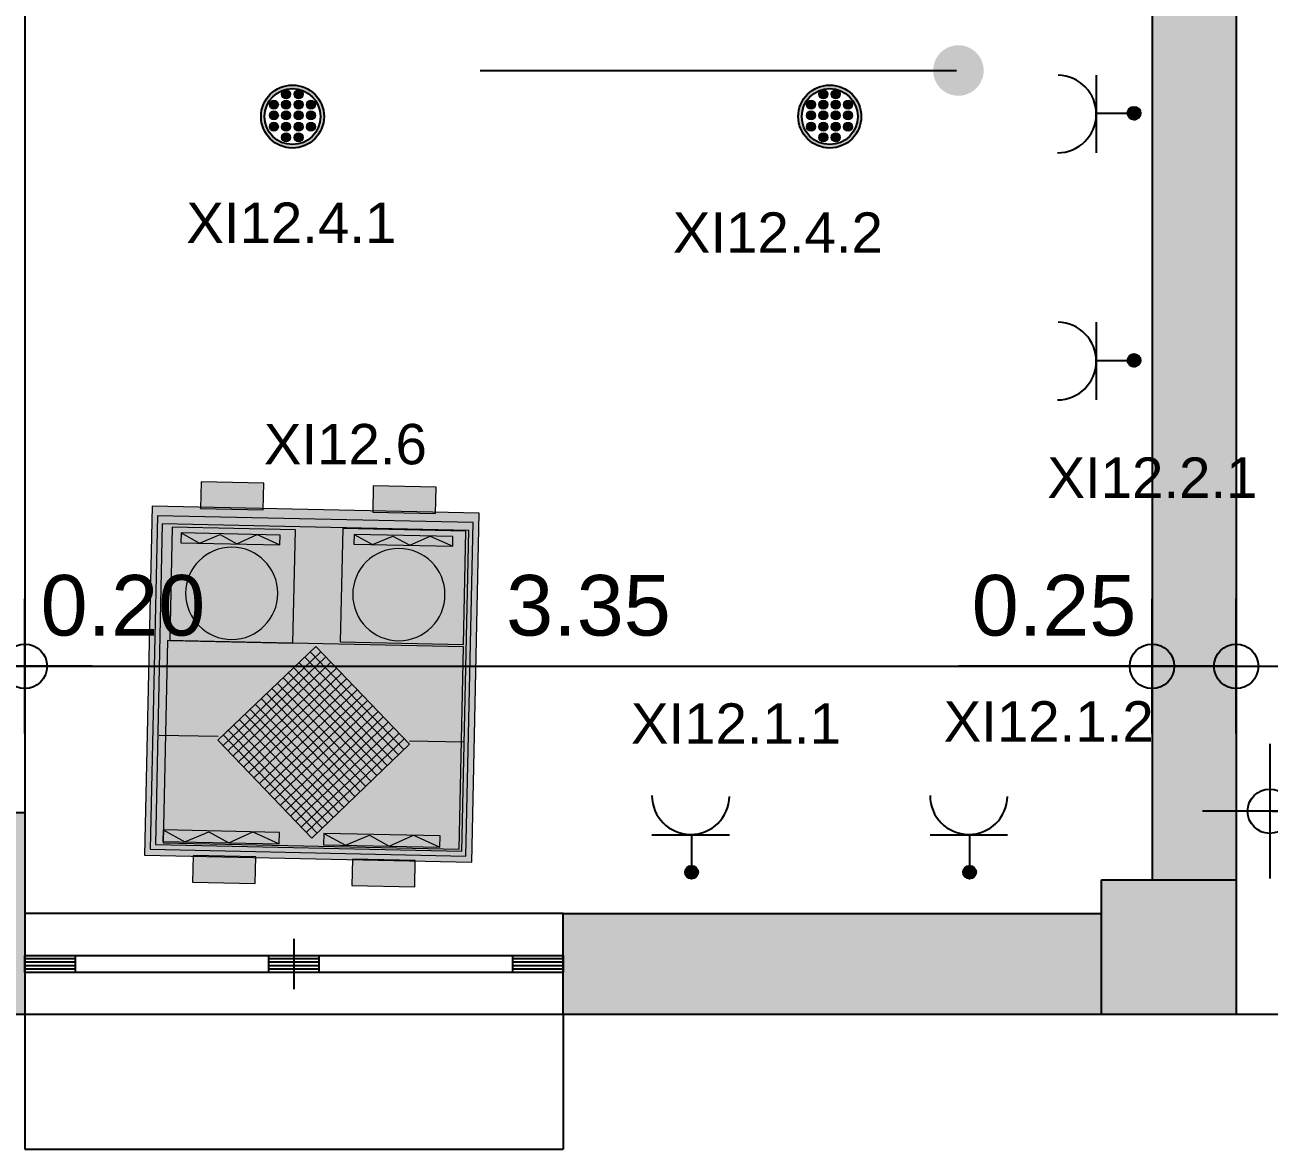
# Model space of a CAD drawing. Header units: metres. Extents: x 0 to 132, y -109 to 310.
# Drawn here: x 29.618 to 33.316, y 13.783 to 17.123 of the extents above; entities that cross this region are included whole.
import ezdxf

# ---------------------------------------------------------------- set-up
doc = ezdxf.new("R2010")
doc.units = ezdxf.units.M
doc.header["$LTSCALE"] = 0.036
doc.layers.get('0').update_dxf_attribs({"color": 252})
doc.layers.get('Defpoints').update_dxf_attribs({"color": 252})
for name, color, linetype in [('arxitektonika', 254, 'Continuous'), ('DIMBLK', 252, 'Continuous'), ('electext', 20, 'Continuous'), ('HLEK-SYMBOL', 3, 'Continuous'), ('HLEK_FL001_SYMBOLS', 230, 'Continuous'), ('mihanologika text', 20, 'Continuous'), ('Parathira', 252, 'Continuous'), ('SYMBOLA', 160, 'Continuous')]:
    doc.layers.add(name, color=color, linetype=linetype)
doc.layers.add('fan enallaktis', color=162, linetype='Continuous', lineweight=0)
doc.layers.add('fan enallaktis hatch', color=141, linetype='Continuous', lineweight=0)
doc.styles.get("Standard").update_dxf_attribs({"font": 'arial.ttf'})
doc.dimstyles.new('CADWDOT', dxfattribs={"dimscale": 0.1, "dimtxt": 1.8, "dimasz": 0.08, "dimexe": 2, "dimexo": 0, "dimgap": 0.09, "dimtad": 0, "dimrnd": 0.001, "dimzin": 0, "dimdsep": 46, "dimtxsty": 'Standard', "dimblk1": 'ARTDIM', "dimblk2": 'ARTDIM', "dimsah": 1, "dimcen": 0.09, "dimdle": 0.05, "dimse1": 1, "dimse2": 1, "dimadec": 0, "dimazin": 0, "dimtfac": 1, "dimtmove": 0, "dimatfit": 3, "dimldrblk": 'ARTDIM', "dimfxl": 2, "dimtvp": 0.9999, "dimtolj": 1, "dimtzin": 0, "dimarcsym": 0})

# ---------------------------------------------------------------- blocks, each defined once
blk = doc.blocks.new('ARTDIM')
at = {"layer": 'DIMBLK'}
for p, q in [((0, -24.9975), (0, 24.9975)), ((-24.9975, 0), (24.9975, 0))]:
    blk.add_line(p, q, dxfattribs=at)
blk.add_circle((0, 0), 8.25, dxfattribs=at)
blk = doc.blocks.new('*D218')
at = {"layer": 'arxitektonika', "color": 0, "lineweight": -2}
for p, q in [((29.4262, 15.2176), (29.6102, 15.2176)), ((29.6182, 15.2176), (30.1927, 15.2176))]:
    blk.add_line(p, q, dxfattribs=at)
at = {"layer": 'Defpoints', "color": 0, "transparency": 16777216}
for p in [(29.4182, 17.983), (29.6182, 17.983), (29.6182, 15.2176)]:
    blk.add_point(p, dxfattribs=at)
at = {"layer": 'arxitektonika', "color": 0, "lineweight": -2, "xscale": 0.008, "yscale": 0.008, "zscale": 0.008, "rotation": 180}
blk.add_blockref('ARTDIM', (29.4182, 15.2176), dxfattribs=at)
at = {"layer": 'arxitektonika', "color": 0, "lineweight": -2, "xscale": 0.008, "yscale": 0.008, "zscale": 0.008}
blk.add_blockref('ARTDIM', (29.6182, 15.2176), dxfattribs=at)
at = {"layer": 'arxitektonika', "color": 0, "insert": (29.9095, 15.3976), "char_height": 0.18, "attachment_point": 5}
blk.add_mtext('\\A1;0.20', dxfattribs=at)
blk = doc.blocks.new('A$C11F247D9')
at = {"layer": 'Parathira'}
for p, q in [((-0.15, -1.6), (-0.15, 0)), ((-0.15, 0), (-0.1, 0)), ((-0.14, 0), (-0.14, -0.15)), ((-0.13, 0), (-0.13, -0.15)), ((-0.12, 0), (-0.12, -0.15)), ((-0.11, 0), (-0.11, -0.15)), ((-0.1, 0), (-0.1, -1.6)), ((-0.1, -0.15), (-0.15, -0.15)), ((-0.1, -0.725), (-0.15, -0.725)), ((-0.14, -0.725), (-0.14, -0.875)), ((-0.13, -0.725), (-0.13, -0.875)), ((-0.12, -0.725), (-0.12, -0.875)), ((-0.11, -0.725), (-0.11, -0.875)), ((-0.05, -0.8), (-0.2, -0.8)), ((-0.1, -0.875), (-0.15, -0.875)), ((-0.1, -1.45), (-0.15, -1.45)), ((-0.14, -1.45), (-0.14, -1.6)), ((-0.13, -1.45), (-0.13, -1.6)), ((-0.12, -1.45), (-0.12, -1.6)), ((-0.11, -1.45), (-0.11, -1.6)), ((-0.1, -1.6), (-0.15, -1.6))]:
    blk.add_line(p, q, dxfattribs=at)
blk = doc.blocks.new('*D224')
at = {"layer": 'arxitektonika', "color": 0, "lineweight": -2}
blk.add_line((29.6262, 15.2176), (32.9602, 15.2176), dxfattribs=at)
at = {"layer": 'Defpoints', "color": 0, "transparency": 16777216}
for p in [(32.9682, 15.2176), (29.6182, 14.583), (32.9682, 14.583)]:
    blk.add_point(p, dxfattribs=at)
at = {"layer": 'arxitektonika', "color": 0, "lineweight": -2, "xscale": 0.008, "yscale": 0.008, "zscale": 0.008, "rotation": 180}
blk.add_blockref('ARTDIM', (29.6182, 15.2176), dxfattribs=at)
at = {"layer": 'arxitektonika', "color": 0, "lineweight": -2, "xscale": 0.008, "yscale": 0.008, "zscale": 0.008}
blk.add_blockref('ARTDIM', (32.9682, 15.2176), dxfattribs=at)
at = {"layer": 'arxitektonika', "color": 0, "insert": (31.2932, 15.3976), "char_height": 0.18, "attachment_point": 5}
blk.add_mtext('\\A1;3.35', dxfattribs=at)
blk = doc.blocks.new('*D225')
at = {"layer": 'arxitektonika', "color": 0, "lineweight": -2}
for p, q in [((32.9682, 15.2176), (32.3936, 15.2176)), ((33.2102, 15.2176), (32.9762, 15.2176))]:
    blk.add_line(p, q, dxfattribs=at)
at = {"layer": 'Defpoints', "color": 0, "transparency": 16777216}
for p in [(32.9682, 15.2176), (32.9682, 14.583), (33.2182, 14.583)]:
    blk.add_point(p, dxfattribs=at)
at = {"layer": 'arxitektonika', "color": 0, "lineweight": -2, "xscale": 0.008, "yscale": 0.008, "zscale": 0.008, "rotation": 180}
blk.add_blockref('ARTDIM', (32.9682, 15.2176), dxfattribs=at)
at = {"layer": 'arxitektonika', "color": 0, "lineweight": -2, "xscale": 0.008, "yscale": 0.008, "zscale": 0.008}
blk.add_blockref('ARTDIM', (33.2182, 15.2176), dxfattribs=at)
at = {"layer": 'arxitektonika', "color": 0, "insert": (32.6769, 15.3976), "char_height": 0.18, "attachment_point": 5}
blk.add_mtext('\\A1;0.25', dxfattribs=at)
blk = doc.blocks.new('*D227')
at = {"layer": 'arxitektonika', "color": 0, "lineweight": -2}
for p, q in [((33.3262, 14.787), (33.5602, 14.787)), ((33.5682, 14.787), (34.3255, 14.787))]:
    blk.add_line(p, q, dxfattribs=at)
at = {"layer": 'Defpoints', "color": 0, "transparency": 16777216}
for p in [(33.5682, 14.787), (33.3182, 14.583), (33.5682, 14.583)]:
    blk.add_point(p, dxfattribs=at)
at = {"layer": 'arxitektonika', "color": 0, "lineweight": -2, "xscale": 0.008, "yscale": 0.008, "zscale": 0.008, "rotation": 180}
blk.add_blockref('ARTDIM', (33.3182, 14.787), dxfattribs=at)
at = {"layer": 'arxitektonika', "color": 0, "lineweight": -2, "xscale": 0.008, "yscale": 0.008, "zscale": 0.008}
blk.add_blockref('ARTDIM', (33.5682, 14.787), dxfattribs=at)
at = {"layer": 'arxitektonika', "color": 0, "insert": (34.0422, 14.9669), "char_height": 0.18, "attachment_point": 5}
blk.add_mtext('\\A1;0.25', dxfattribs=at)
blk = doc.blocks.new('*D232')
at = {"layer": 'arxitektonika', "color": 0, "lineweight": -2}
blk.add_line((34.0421, 16.175), (34.0421, 14.491), dxfattribs=at)
at = {"layer": 'Defpoints', "color": 0, "transparency": 16777216}
for p in [(31.6831, 16.183), (31.6831, 14.483), (34.0421, 14.483)]:
    blk.add_point(p, dxfattribs=at)
at = {"layer": 'arxitektonika', "color": 0, "lineweight": -2, "xscale": 0.008, "yscale": 0.008, "zscale": 0.008}
for p, rotation in [((34.0421, 16.183), 90), ((34.0421, 14.483), 270)]:
    blk.add_blockref('ARTDIM', p, dxfattribs=dict(at, rotation=rotation))
at = {"layer": 'arxitektonika', "color": 0, "insert": (33.8621, 15.7499), "char_height": 0.18, "attachment_point": 5, "rotation": 90}
blk.add_mtext('\\A1;1.70', dxfattribs=at)
blk = doc.blocks.new('*D233')
at = {"layer": 'arxitektonika', "color": 0, "lineweight": -2}
blk.add_line((34.0421, 16.191), (34.0421, 21.375), dxfattribs=at)
at = {"layer": 'Defpoints', "color": 0, "transparency": 16777216}
for p in [(32.3881, 21.383), (34.0421, 21.383), (33.5029, 16.183)]:
    blk.add_point(p, dxfattribs=at)
at = {"layer": 'arxitektonika', "color": 0, "lineweight": -2, "xscale": 0.008, "yscale": 0.008, "zscale": 0.008}
for p, rotation in [((34.0421, 21.383), 90), ((34.0421, 16.183), 270)]:
    blk.add_blockref('ARTDIM', p, dxfattribs=dict(at, rotation=rotation))
at = {"layer": 'arxitektonika', "color": 0, "insert": (33.8621, 18.7224), "char_height": 0.18, "attachment_point": 5, "rotation": 90}
blk.add_mtext('\\A1;5.20', dxfattribs=at)
blk = doc.blocks.new('gJ6_a14')
at = {"linetype": 'Continuous'}
for p, q in [((-0.1176, 0.1119), (0.113, 0.1119)), ((0, 0.1119), (0, 0))]:
    blk.add_line(p, q, dxfattribs=at)
blk.add_arc((-0.0023, 0.2279), 0.1153, 180, 358.9566, dxfattribs=at)
blk = doc.blocks.new('*X789')
at = {"color": 0}
for p, q in [((15.598, 2.587), (15.737, 2.727)), ((15.598, 2.622), (15.702, 2.727)), ((15.601, 2.607), (15.609, 2.616)), ((15.604, 2.646), (15.605, 2.647)), ((15.605, 2.559), (15.765, 2.719)), ((15.609, 2.652), (15.618, 2.66)), ((15.614, 2.621), (15.623, 2.63)), ((15.617, 2.536), (15.789, 2.707)), ((15.623, 2.665), (15.631, 2.674)), ((15.627, 2.634), (15.636, 2.643)), ((15.631, 2.603), (15.64, 2.612)), ((15.633, 2.516), (15.808, 2.691)), ((15.636, 2.678), (15.645, 2.687)), ((15.64, 2.647), (15.649, 2.656)), ((15.645, 2.616), (15.654, 2.625)), ((15.649, 2.691), (15.658, 2.7)), ((15.653, 2.501), (15.824, 2.672)), ((15.654, 2.66), (15.662, 2.669)), ((15.658, 2.63), (15.667, 2.638)), ((15.662, 2.705), (15.671, 2.714)), ((15.662, 2.599), (15.671, 2.607)), ((15.667, 2.674), (15.676, 2.683)), ((15.671, 2.643), (15.68, 2.652)), ((15.676, 2.718), (15.678, 2.721)), ((15.676, 2.489), (15.836, 2.648)), ((15.676, 2.612), (15.685, 2.621)), ((15.68, 2.687), (15.689, 2.696)), ((15.685, 2.656), (15.693, 2.665)), ((15.689, 2.625), (15.698, 2.634)), ((15.693, 2.7), (15.702, 2.709)), ((15.698, 2.669), (15.707, 2.678)), ((15.702, 2.638), (15.711, 2.647)), ((15.705, 2.482), (15.843, 2.62)), ((15.707, 2.714), (15.715, 2.722)), ((15.707, 2.607), (15.715, 2.616)), ((15.711, 2.683), (15.72, 2.691)), ((15.715, 2.652), (15.724, 2.66)), ((15.72, 2.727), (15.721, 2.728)), ((15.72, 2.621), (15.729, 2.63)), ((15.724, 2.696), (15.733, 2.705)), ((15.729, 2.665), (15.738, 2.674)), ((15.733, 2.634), (15.742, 2.643)), ((15.738, 2.709), (15.746, 2.718)), ((15.738, 2.603), (15.746, 2.612)), ((15.742, 2.678), (15.751, 2.687)), ((15.746, 2.647), (15.755, 2.656)), ((15.751, 2.722), (15.752, 2.724)), ((15.751, 2.616), (15.76, 2.625)), ((15.755, 2.691), (15.764, 2.7)), ((15.76, 2.66), (15.768, 2.669)), ((15.764, 2.63), (15.773, 2.638)), ((15.768, 2.705), (15.777, 2.714)), ((15.768, 2.599), (15.777, 2.607)), ((15.773, 2.674), (15.782, 2.683)), ((15.777, 2.643), (15.786, 2.652)), ((15.782, 2.612), (15.791, 2.621)), ((15.786, 2.687), (15.795, 2.696)), ((15.791, 2.656), (15.799, 2.665)), ((15.795, 2.625), (15.804, 2.634)), ((15.804, 2.669), (15.813, 2.678)), ((15.808, 2.638), (15.817, 2.647)), ((15.813, 2.607), (15.822, 2.616)), ((15.822, 2.652), (15.83, 2.66)), ((15.826, 2.621), (15.835, 2.63)), ((15.839, 2.634), (15.84, 2.635)), ((15.605, 2.577), (15.614, 2.585)), ((15.611, 2.547), (15.618, 2.554)), ((15.618, 2.59), (15.627, 2.599)), ((15.623, 2.559), (15.631, 2.568)), ((15.627, 2.528), (15.636, 2.537)), ((15.636, 2.572), (15.645, 2.581)), ((15.64, 2.541), (15.649, 2.55)), ((15.645, 2.51), (15.654, 2.519)), ((15.649, 2.585), (15.658, 2.594)), ((15.654, 2.554), (15.662, 2.563)), ((15.658, 2.523), (15.667, 2.532)), ((15.664, 2.494), (15.671, 2.501)), ((15.667, 2.568), (15.676, 2.577)), ((15.671, 2.537), (15.68, 2.546)), ((15.676, 2.506), (15.685, 2.515)), ((15.68, 2.581), (15.689, 2.59)), ((15.685, 2.55), (15.693, 2.559)), ((15.689, 2.519), (15.698, 2.528)), ((15.693, 2.594), (15.702, 2.603)), ((15.693, 2.488), (15.702, 2.497)), ((15.698, 2.563), (15.707, 2.572)), ((15.702, 2.532), (15.711, 2.541)), ((15.707, 2.501), (15.715, 2.51)), ((15.711, 2.577), (15.72, 2.585)), ((15.715, 2.546), (15.724, 2.554)), ((15.72, 2.515), (15.729, 2.523)), ((15.724, 2.59), (15.733, 2.599)), ((15.724, 2.484), (15.733, 2.493)), ((15.729, 2.559), (15.738, 2.568)), ((15.733, 2.528), (15.742, 2.537)), ((15.738, 2.497), (15.746, 2.506)), ((15.741, 2.482), (15.842, 2.584)), ((15.742, 2.572), (15.751, 2.581)), ((15.746, 2.541), (15.755, 2.55)), ((15.751, 2.51), (15.76, 2.519)), ((15.755, 2.585), (15.764, 2.594)), ((15.76, 2.554), (15.768, 2.563)), ((15.764, 2.523), (15.773, 2.532)), ((15.768, 2.493), (15.777, 2.501)), ((15.773, 2.568), (15.782, 2.577)), ((15.777, 2.537), (15.786, 2.546)), ((15.782, 2.506), (15.791, 2.515)), ((15.786, 2.581), (15.795, 2.59)), ((15.791, 2.55), (15.799, 2.559)), ((15.795, 2.519), (15.804, 2.528)), ((15.799, 2.594), (15.808, 2.603)), ((15.804, 2.563), (15.813, 2.572)), ((15.808, 2.532), (15.817, 2.541)), ((15.817, 2.577), (15.826, 2.585)), ((15.822, 2.546), (15.83, 2.554)), ((15.83, 2.59), (15.839, 2.599)), ((15.835, 2.559), (15.835, 2.56)), ((15.844, 2.603), (15.844, 2.603))]:
    blk.add_line(p, q, dxfattribs=at)
blk = doc.blocks.new('GJ6_A78')
at = {"layer": 'HLEK-SYMBOL', "color": 0, "linetype": 'Continuous'}
blk.add_circle((0, 0), 0.0989, dxfattribs=at)
at = {"layer": 'HLEK-SYMBOL', "color": 0, "xscale": 0.8, "yscale": 0.8, "zscale": 0.8}
blk.add_blockref('*X789', (-12.576, -2.084), dxfattribs=at)
blk = doc.blocks.new('priza')
at = {"layer": 'HLEK_FL001_SYMBOLS', "rotation": 180}
blk.add_blockref('gJ6_a14', (87.4, -100.4952), dxfattribs=at)
at = {"layer": 'HLEK_FL001_SYMBOLS', "xscale": 0.1951472641207488, "yscale": 0.1951472641207488, "zscale": 0.1951472641207488}
blk.add_blockref('GJ6_A78', (87.4, -100.4953), dxfattribs=at)
blk = doc.blocks.new('led downlight 26W xoneyto 18cm')
at = {"layer": 'HLEK_FL001_SYMBOLS'}
h = blk.add_hatch(color=256, dxfattribs=at)
h.paths.add_polyline_path([(45.0105, 62.6523, 1), (45.1976, 62.6523, 1)])
h.paths.add_polyline_path([(45.1872, 62.6523, 1), (45.0209, 62.6523, 1)], flags=16)
at = {"layer": 'HLEK_FL001_SYMBOLS', "linetype": 'Continuous', "lineweight": 0}
h = blk.add_hatch(color=11, dxfattribs=at)
h.dxf.hatch_style = 1
h.paths.add_polyline_path([(45.0985, 62.7188, 1), (45.0716, 62.7188, 1)])
h = blk.add_hatch(color=11, dxfattribs=at)
h.dxf.hatch_style = 1
h.paths.add_polyline_path([(45.1355, 62.7188, 1), (45.1087, 62.7188, 1)])
h = blk.add_hatch(color=11, dxfattribs=at)
h.dxf.hatch_style = 1
h.paths.add_polyline_path([(45.062, 62.688, 1), (45.0351, 62.688, 1)])
h = blk.add_hatch(color=11, dxfattribs=at)
h.dxf.hatch_style = 1
h.paths.add_polyline_path([(45.0985, 62.688, 1), (45.0716, 62.688, 1)])
h = blk.add_hatch(color=11, dxfattribs=at)
h.dxf.hatch_style = 1
h.paths.add_polyline_path([(45.1355, 62.688, 1), (45.1087, 62.688, 1)])
h = blk.add_hatch(color=11, dxfattribs=at)
h.dxf.hatch_style = 1
h.paths.add_polyline_path([(45.172, 62.688, 1), (45.1452, 62.688, 1)])
h = blk.add_hatch(color=11, dxfattribs=at)
h.dxf.hatch_style = 1
h.paths.add_polyline_path([(45.062, 62.6556, 1), (45.0351, 62.6556, 1)])
h = blk.add_hatch(color=11, dxfattribs=at)
h.dxf.hatch_style = 1
h.paths.add_polyline_path([(45.0985, 62.6556, 1), (45.0716, 62.6556, 1)])
h = blk.add_hatch(color=11, dxfattribs=at)
h.dxf.hatch_style = 1
h.paths.add_polyline_path([(45.1355, 62.6556, 1), (45.1087, 62.6556, 1)])
h = blk.add_hatch(color=11, dxfattribs=at)
h.dxf.hatch_style = 1
h.paths.add_polyline_path([(45.172, 62.6556, 1), (45.1452, 62.6556, 1)])
h = blk.add_hatch(color=11, dxfattribs=at)
h.dxf.hatch_style = 1
h.paths.add_polyline_path([(45.062, 62.6219, 1), (45.0351, 62.6219, 1)])
h = blk.add_hatch(color=11, dxfattribs=at)
h.dxf.hatch_style = 1
h.paths.add_polyline_path([(45.0985, 62.6219, 1), (45.0716, 62.6219, 1)])
h = blk.add_hatch(color=11, dxfattribs=at)
h.dxf.hatch_style = 1
h.paths.add_polyline_path([(45.1355, 62.6219, 1), (45.1087, 62.6219, 1)])
h = blk.add_hatch(color=11, dxfattribs=at)
h.dxf.hatch_style = 1
h.paths.add_polyline_path([(45.172, 62.6219, 1), (45.1452, 62.6219, 1)])
h = blk.add_hatch(color=11, dxfattribs=at)
h.dxf.hatch_style = 1
h.paths.add_polyline_path([(45.0985, 62.5906, 1), (45.0716, 62.5906, 1)])
h = blk.add_hatch(color=11, dxfattribs=at)
h.dxf.hatch_style = 1
h.paths.add_polyline_path([(45.1355, 62.5906, 1), (45.1087, 62.5906, 1)])
at = {"layer": 'HLEK_FL001_SYMBOLS'}
for radius in [0.0936, 0.0831]:
    blk.add_circle((45.1041, 62.6523), radius, dxfattribs=at)
at = {"layer": 'HLEK_FL001_SYMBOLS', "linetype": 'Continuous', "lineweight": 0}
for centre in [(45.0851, 62.7188), (45.1221, 62.7188), (45.0486, 62.688), (45.0851, 62.688), (45.1221, 62.688), (45.1586, 62.688), (45.0486, 62.6556), (45.0851, 62.6556), (45.1221, 62.6556), (45.1586, 62.6556), (45.0486, 62.6219), (45.0851, 62.6219), (45.1221, 62.6219), (45.1586, 62.6219), (45.0851, 62.5906), (45.1221, 62.5906)]:
    blk.add_circle(centre, 0.0134, dxfattribs=at)
blk = doc.blocks.new('gY1_a36')
at = {"layer": 'SYMBOLA', "color": 0}
blk.add_solid([(0.15, 0.075), (0.15, -0.075), (0, 0)], dxfattribs=at)
blk = doc.blocks.new('gY1_a40')
at = {"layer": 'SYMBOLA'}
for points in [[(0.15, 0.075), (0.15, -0.075), (0, 0)], [(0.0099, 0), (0.3099, 0.075), (0.2849, 0)], [(0.3099, -0.075), (0.2849, 0), (0.0099, 0)]]:
    blk.add_solid(points, dxfattribs=at)
blk = doc.blocks.new('fan enallaktis')
at = {"layer": 'fan enallaktis hatch'}
for points in [[(-1.2878, 0.0641), (-0.0609, 0.0641), (-0.0609, 1.2155), (-1.2878, 1.2155), (-1.2878, 1.0449), (-1.2842, 1.0449), (-1.2842, 0.824), (-1.2878, 0.824)], [(-1.2878, 0.439), (-1.2842, 0.439), (-1.2842, 0.2181), (-1.2878, 0.2181), (-1.2878, 0.0641), (-0.0609, 0.0641), (-0.0609, 1.2155), (-1.2878, 1.2155)], [(-1.2878, 0.0641), (-0.0609, 0.0641), (-0.0609, 0.824), (-0.0627, 0.824), (-0.0627, 1.0449), (-0.0609, 1.0449), (-0.0609, 1.2155), (-1.2878, 1.2155)], [(-1.2878, 0.0641), (-0.0609, 0.0641), (-0.0609, 0.263), (-0.0627, 0.263), (-0.0627, 0.4839), (-0.0609, 0.4839), (-0.0609, 1.2155), (-1.2878, 1.2155)], [(-1.2878, 0.0641), (-0.0609, 0.0641), (-0.0609, 0.824), (-0.0627, 0.824), (-0.0627, 1.0449), (-0.0609, 1.0449), (-0.0609, 1.2155), (-1.2878, 1.2155)], [(-1.2878, 0.0641), (-0.0609, 0.0641), (-0.0609, 1.2155), (-1.2878, 1.2155), (-1.2878, 1.0449), (-1.2842, 1.0449), (-1.2842, 0.824), (-1.2878, 0.824)], [(-0.151, 0.8366), (-0.1107, 0.9204), (-0.1476, 0.9909), (-0.1107, 1.0748), (-0.1503, 1.1507), (-0.151, 1.1507)], [(-0.1107, 1.0748), (-0.1107, 1.1507), (-0.1503, 1.1507)], [(-1.1961, 0.8431), (-1.1619, 0.9144), (-1.1933, 0.9743), (-1.1619, 1.0456), (-1.1961, 1.1112)], [(-1.1619, 1.0456), (-1.1619, 1.1112), (-1.1961, 1.1112)], [(-0.8257, 0.9287, 1), (-1.1502, 0.9287, 1)], [(-0.1107, 1.0748), (-0.1476, 0.9909), (-0.1107, 0.9204)], [(-1.2878, 1.0449), (-1.377, 1.0449), (-1.377, 0.824), (-1.2878, 0.824)], [(-1.1933, 0.9743), (-1.1619, 0.9144), (-1.1619, 1.0456)], [(-0.0609, 0.824), (0.0301, 0.824), (0.0301, 1.0449), (-0.0609, 1.0449)], [(-0.1107, 0.9204), (-0.151, 0.8366), (-0.1107, 0.7426)], [(-1.1619, 0.9144), (-1.1961, 0.8431), (-1.1619, 0.7633)], [(-1.1961, 0.7633), (-1.1619, 0.7633), (-1.1961, 0.8431)], [(-0.151, 0.8366), (-0.151, 0.7426), (-0.1107, 0.7426)], [(-0.151, 0.2717), (-0.1107, 0.3556), (-0.1476, 0.426), (-0.1107, 0.5099), (-0.151, 0.5871)], [(-0.1107, 0.5871), (-0.151, 0.5871), (-0.1107, 0.5099)], [(-0.1107, 0.5099), (-0.1476, 0.426), (-0.1107, 0.3556)], [(-0.0609, 0.263), (0.0301, 0.263), (0.0301, 0.4839), (-0.0609, 0.4839)], [(-1.2878, 0.439), (-1.377, 0.439), (-1.377, 0.2181), (-1.2878, 0.2181)], [(-0.1107, 0.1778), (-0.1107, 0.3556), (-0.151, 0.2717)], [(-0.151, 0.1778), (-0.1107, 0.1778), (-0.151, 0.2717)]]:
    blk.add_hatch(color=256, dxfattribs=at).paths.add_polyline_path(points)
h = blk.add_hatch(color=256, dxfattribs=at)
h.paths.add_polyline_path([(-1.2878, 1.0449), (-1.2842, 1.0449), (-1.2842, 0.824), (-1.2878, 0.824), (-1.2878, 0.439), (-1.2842, 0.439), (-1.2842, 0.2181), (-1.2878, 0.2181), (-1.2878, 0.0641), (-0.0609, 0.0641), (-0.0609, 0.263), (-0.0627, 0.263), (-0.0627, 0.4839), (-0.0609, 0.4839), (-0.0609, 0.824), (-0.0627, 0.824), (-0.0627, 1.0449), (-0.0609, 1.0449), (-0.0609, 1.2155), (-1.2878, 1.2155)])
h.paths.add_polyline_path([(-1.2551, 0.0851), (-0.0819, 0.0851), (-0.0819, 1.1956), (-1.2551, 1.1956)], flags=16)
h.paths.add_polyline_path([(-1.2265, 1.178), (-0.0987, 1.178), (-0.0987, 0.0995), (-1.2265, 0.0995)], flags=0)
h.paths.add_polyline_path([(-1.2161, 1.1431), (-0.8172, 1.1431), (-0.8172, 1.1507), (-0.151, 1.1507), (-0.151, 1.1519), (-0.1058, 1.1519), (-0.1058, 0.1091), (-0.8172, 0.1091), (-0.8172, 0.7097), (-1.2161, 0.7097)], flags=0)
h.paths.add_polyline_path([(-1.1961, 1.1112), (-1.1619, 1.1112), (-1.1619, 0.7633), (-1.1961, 0.7633)], flags=0)
h.paths.add_polyline_path([(-0.8257, 0.9287, -1), (-1.1502, 0.9287, -1)], flags=0)
h.paths.add_polyline_path([(-1.0821, 1.0511), (-0.8379, 0.929), (-1.0821, 0.8069)], flags=0)
h.paths.add_polyline_path([(-1.2243, 0.5433), (-0.825, 0.5433), (-0.825, 0.1098), (-1.2243, 0.1098)], flags=0)
h.paths.add_polyline_path([(-1.2043, 0.5031), (-1.1701, 0.5031), (-1.1701, 0.1552), (-1.2043, 0.1552)], flags=0)
h.paths.add_polyline_path([(-0.8339, 0.3409, -1), (-1.1583, 0.3409, -1)], flags=0)
h.paths.add_polyline_path([(-0.4706, 0.966), (-0.1336, 0.629), (-0.4706, 0.292), (-0.8077, 0.629)], flags=0)
h.paths.add_polyline_path([(-0.7696, 0.6299), (-0.4704, 0.9291), (-0.1713, 0.6299), (-0.4704, 0.3308)], flags=0)
h.paths.add_polyline_path([(-0.7338, 0.6309), (-0.4704, 0.8942), (-0.2071, 0.6309), (-0.4704, 0.3676)], flags=0)
h.paths.add_polyline_path([(-0.6954, 0.6324), (-0.4704, 0.8574), (-0.2455, 0.6324), (-0.4704, 0.4075)], flags=0)
h.paths.add_polyline_path([(-0.657, 0.6309), (-0.4704, 0.8175), (-0.2838, 0.6309), (-0.4704, 0.4443)], flags=0)
h.paths.add_polyline_path([(-0.6204, 0.6307), (-0.4704, 0.7807), (-0.3205, 0.6307), (-0.4704, 0.4807)], flags=0)
h.paths.add_polyline_path([(-0.5838, 0.6309), (-0.4704, 0.7442), (-0.3571, 0.6309), (-0.4704, 0.5176)], flags=0)
h.paths.add_polyline_path([(-0.5454, 0.6324), (-0.4704, 0.7074), (-0.3955, 0.6324), (-0.4704, 0.5574)], flags=0)
h.paths.add_polyline_path([(-0.5071, 0.6309), (-0.4704, 0.6675), (-0.4338, 0.6309), (-0.4704, 0.5943)], flags=0)
h.paths.add_polyline_path([(-0.9019, 0.4626), (-0.9019, 0.2185), (-1.1461, 0.3405)], flags=0)
h.paths.add_polyline_path([(-0.151, 0.5871), (-0.1107, 0.5871), (-0.1107, 0.1778), (-0.151, 0.1778)], flags=0)
h = blk.add_hatch(color=256, dxfattribs=at)
h.paths.add_polyline_path([(-1.2161, 0.7097), (-1.2161, 1.1431), (-0.8172, 1.1431), (-0.8172, 1.1507), (-0.151, 1.1507), (-0.151, 1.1519), (-0.1107, 1.1519), (-0.1107, 1.1507), (-0.1058, 1.1507), (-0.1058, 0.1091), (-0.4829, 0.1091), (-0.4829, 0.0995), (-0.0987, 0.0995), (-0.0987, 1.178), (-1.2265, 1.178), (-1.2265, 0.0995), (-0.4829, 0.0995), (-0.4829, 0.1091), (-0.8172, 0.1091), (-0.8172, 0.7097)])
h.paths.add_polyline_path([(-0.825, 0.5433), (-0.825, 0.1098), (-1.2243, 0.1098), (-1.2243, 0.5433)], flags=16)
h.paths.add_polyline_path([(-1.1701, 0.5031), (-1.1701, 0.1552), (-1.2043, 0.1552), (-1.2043, 0.5031)], flags=0)
h.paths.add_polyline_path([(-0.8339, 0.3409, -1), (-1.1583, 0.3409, -1)], flags=0)
h.paths.add_polyline_path([(-0.9019, 0.4626), (-0.9019, 0.2185), (-1.1461, 0.3405)], flags=0)
h = blk.add_hatch(color=256, dxfattribs=at)
h.paths.add_polyline_path([(-0.8172, 0.1091), (-0.1058, 0.1091), (-0.1058, 1.1507), (-0.8168, 1.1507), (-0.8168, 0.7097), (-0.8172, 0.7097)])
h.paths.add_polyline_path([(-0.8257, 0.9287, 1), (-1.1502, 0.9287, 1)])
h.paths.add_polyline_path([(-0.8379, 0.929), (-1.0821, 0.8069), (-1.0821, 1.0511)], flags=16)
h.paths.add_polyline_path([(-1.1619, 1.1112), (-1.1619, 0.7633), (-1.1961, 0.7633), (-1.1961, 1.1112)])
h = blk.add_hatch(color=256, dxfattribs=at)
h.paths.add_polyline_path([(-0.8168, 1.1507), (-0.8168, 0.7097), (-0.8172, 0.7097), (-0.8172, 0.1091), (-0.1058, 0.1091), (-0.1058, 0.7426), (-0.151, 0.7426), (-0.151, 1.1507)])
h.paths.add_polyline_path([(-0.4706, 0.966), (-0.1336, 0.629), (-0.4706, 0.292), (-0.8077, 0.629)], flags=16)
h.paths.add_polyline_path([(-0.4704, 0.9291), (-0.1713, 0.6299), (-0.4704, 0.3308), (-0.7696, 0.6299)], flags=0)
h.paths.add_polyline_path([(-0.4704, 0.8942), (-0.2071, 0.6309), (-0.4704, 0.3676), (-0.7338, 0.6309)], flags=0)
h.paths.add_polyline_path([(-0.2455, 0.6324), (-0.4704, 0.4075), (-0.6954, 0.6324), (-0.4704, 0.8574)], flags=0)
h.paths.add_polyline_path([(-0.2838, 0.6309), (-0.4704, 0.4443), (-0.657, 0.6309), (-0.4704, 0.8175)], flags=0)
h.paths.add_polyline_path([(-0.3205, 0.6307), (-0.4704, 0.4807), (-0.6204, 0.6307), (-0.4704, 0.7807)], flags=0)
h.paths.add_polyline_path([(-0.3571, 0.6309), (-0.4704, 0.5176), (-0.5838, 0.6309), (-0.4704, 0.7442)], flags=0)
h.paths.add_polyline_path([(-0.3955, 0.6324), (-0.4704, 0.5574), (-0.5454, 0.6324), (-0.4704, 0.7074)], flags=0)
h.paths.add_polyline_path([(-0.4338, 0.6309), (-0.4704, 0.5943), (-0.5071, 0.6309), (-0.4704, 0.6675)], flags=0)
h.paths.add_polyline_path([(-0.151, 0.5871), (-0.1107, 0.5871), (-0.1107, 0.1778), (-0.151, 0.1778)], flags=16)
h = blk.add_hatch(color=256, dxfattribs=at)
h.paths.add_polyline_path([(-1.2243, 0.1098), (-0.825, 0.1098), (-0.825, 0.5433), (-1.2243, 0.5433)])
h.paths.add_polyline_path([(-0.8339, 0.3409, 1), (-1.1583, 0.3409, 1)], flags=16)
h.paths.add_polyline_path([(-1.1461, 0.3405), (-0.9019, 0.4626), (-0.9019, 0.2185)], flags=0)
at = {"layer": 'fan enallaktis'}
for p, q in [((-0.4829, 0.966), (-0.4829, 1.173)), ((-0.151, 1.1519), (-0.1107, 1.0748)), ((-1.1961, 1.1112), (-1.1619, 1.0456)), ((-0.1107, 1.0748), (-0.1476, 0.9909)), ((-1.1619, 1.0456), (-1.1933, 0.9743)), ((-1.1933, 0.9743), (-1.1619, 0.9144)), ((-0.1476, 0.9909), (-0.1107, 0.9204)), ((-0.7877, 0.6119), (-0.4516, 0.9479)), ((-0.7702, 0.5944), (-0.4342, 0.9305)), ((-0.5057, 0.9295), (-0.1697, 0.5934)), ((-0.4883, 0.947), (-0.1522, 0.6109)), ((-0.1107, 0.9204), (-0.151, 0.8366)), ((-1.1619, 0.9144), (-1.1961, 0.8431)), ((-0.7518, 0.576), (-0.4157, 0.9121)), ((-0.7319, 0.5561), (-0.3958, 0.8921)), ((-0.5441, 0.8912), (-0.208, 0.5551)), ((-0.5241, 0.9111), (-0.1881, 0.575)), ((-1.1961, 0.8431), (-1.1619, 0.7633)), ((-0.7135, 0.5376), (-0.3774, 0.8737)), ((-0.6953, 0.5194), (-0.3592, 0.8555)), ((-0.6768, 0.501), (-0.3408, 0.8371)), ((-0.5991, 0.8361), (-0.2631, 0.5)), ((-0.5807, 0.8545), (-0.2446, 0.5185)), ((-0.5625, 0.8727), (-0.2264, 0.5367)), ((-0.151, 0.8366), (-0.1107, 0.7426)), ((-0.6569, 0.4811), (-0.3208, 0.8171)), ((-0.6385, 0.4627), (-0.3024, 0.7987)), ((-0.6375, 0.7978), (-0.3014, 0.4617)), ((-0.6191, 0.8162), (-0.283, 0.4801)), ((-0.6741, 0.7611), (-0.338, 0.4251)), ((-0.6557, 0.7795), (-0.3196, 0.4435)), ((-0.6203, 0.4444), (-0.2842, 0.7805)), ((-0.6019, 0.426), (-0.2658, 0.7621)), ((-0.7307, 0.7046), (-0.3946, 0.3685)), ((-0.7125, 0.7228), (-0.3764, 0.3867)), ((-0.6941, 0.7412), (-0.358, 0.4051)), ((-0.5819, 0.4061), (-0.2458, 0.7422)), ((-0.5635, 0.3877), (-0.2274, 0.7237)), ((-0.5453, 0.3695), (-0.2092, 0.7055)), ((-0.7691, 0.6662), (-0.433, 0.3301)), ((-0.7491, 0.6861), (-0.413, 0.3501)), ((-0.5269, 0.351), (-0.1908, 0.6871)), ((-0.5069, 0.3311), (-0.1708, 0.6672)), ((-0.7875, 0.6478), (-0.4514, 0.3117)), ((-0.4885, 0.3127), (-0.1524, 0.6488)), ((-0.151, 0.5871), (-0.1107, 0.5099)), ((-1.2043, 0.5031), (-1.1701, 0.4376)), ((-0.1107, 0.5099), (-0.1476, 0.426)), ((-1.1701, 0.4376), (-1.2014, 0.3663)), ((-0.1476, 0.426), (-0.1107, 0.3556)), ((-1.2014, 0.3663), (-1.1701, 0.3064)), ((-0.1107, 0.3556), (-0.151, 0.2717)), ((-1.1701, 0.3064), (-1.2043, 0.2351)), ((-0.4829, 0.292), (-0.4829, 0.0996)), ((-0.151, 0.2717), (-0.1107, 0.1778)), ((-1.2043, 0.2351), (-1.1701, 0.1552))]:
    blk.add_line(p, q, dxfattribs=at)
for points in [[(-1.2878, 1.2155), (-0.0609, 1.2155), (-0.0609, 0.0641), (-1.2878, 0.0641)], [(-1.2551, 1.1956), (-0.0819, 1.1956), (-0.0819, 0.0851), (-1.2551, 0.0851)], [(-1.2265, 1.178), (-0.0987, 1.178), (-0.0987, 0.0995), (-1.2265, 0.0995)], [(-1.2161, 1.1431), (-0.8168, 1.1431), (-0.8168, 0.7097), (-1.2161, 0.7097)], [(-0.8172, 1.1507), (-0.1058, 1.1507), (-0.1058, 0.1091), (-0.8172, 0.1091)], [(-0.151, 1.1519), (-0.1107, 1.1519), (-0.1107, 0.7426), (-0.151, 0.7426)], [(-1.1961, 1.1112), (-1.1619, 1.1112), (-1.1619, 0.7633), (-1.1961, 0.7633)], [(-1.377, 1.0449), (-1.2842, 1.0449), (-1.2842, 0.824), (-1.377, 0.824)], [(-0.0627, 1.0449), (0.0301, 1.0449), (0.0301, 0.824), (-0.0627, 0.824)], [(-0.4706, 0.292), (-0.1336, 0.629), (-0.4706, 0.966), (-0.8077, 0.629)], [(-0.151, 0.5871), (-0.1107, 0.5871), (-0.1107, 0.1778), (-0.151, 0.1778)], [(-1.2243, 0.5433), (-0.825, 0.5433), (-0.825, 0.1098), (-1.2243, 0.1098)], [(-1.2043, 0.5031), (-1.1701, 0.5031), (-1.1701, 0.1552), (-1.2043, 0.1552)], [(-0.0627, 0.4839), (0.0301, 0.4839), (0.0301, 0.263), (-0.0627, 0.263)], [(-1.377, 0.439), (-1.2842, 0.439), (-1.2842, 0.2181), (-1.377, 0.2181)]]:
    blk.add_lwpolyline(points, close=True, dxfattribs=at)
for centre in [(-0.9879, 0.9287), (-0.9961, 0.3409)]:
    blk.add_circle(centre, 0.1622, dxfattribs=at)
at = {"layer": 'fan enallaktis', "xscale": 1.627830749999999, "yscale": 1.627830749999999, "zscale": 1.627830749999999, "rotation": 180}
blk.add_blockref('gY1_a36', (-0.8379, 0.9298), dxfattribs=at)
at = {"layer": 'fan enallaktis', "color": 240}
for p, xscale, yscale, zscale, rotation in [((-0.6305, 0.8287), 0.5471699999999997, 0.5471699999999997, 0.5471699999999997, 139.998246099921), ((-0.3247, 0.8385), 0.5471699999999998, 0.5471699999999998, 0.5471699999999998, 46.90418803826589), ((-0.7718, 0.3355), 0.5471699999999998, 0.5471699999999998, 0.5471699999999998, 41.27729920653211), ((-0.1746, 0.3136), 0.5471699999999999, 0.5471699999999999, 0.5471699999999999, 142.2600130889486)]:
    blk.add_blockref('gY1_a40', p, dxfattribs=dict(at, xscale=xscale, yscale=yscale, zscale=zscale, rotation=rotation))
at = {"layer": 'fan enallaktis', "xscale": 1.627830749999999, "yscale": 1.627830749999999, "zscale": 1.627830749999999}
blk.add_blockref('gY1_a36', (-1.1461, 0.3397), dxfattribs=at)

msp = doc.modelspace()

# ---------------------------------------------------------------- hatches: boundary and pattern name
at = {"layer": 'arxitektonika'}
for points in [[(32.9682, 14.583), (33.2182, 14.583), (33.2182, 21.383), (32.9682, 21.383)], [(29.2182, 14.183), (29.6182, 14.183), (29.6182, 14.783), (29.2182, 14.783)], [(32.8182, 14.183), (33.2182, 14.183), (33.2182, 14.583), (32.8182, 14.583)], [(32.8182, 14.183), (32.8182, 14.483), (31.2182, 14.483), (31.2182, 14.183)]]:
    msp.add_hatch(color=256, dxfattribs=at).paths.add_polyline_path(points)
h = msp.add_hatch(color=256, dxfattribs=at)
h.paths.add_polyline_path([(32.3927, 16.9879), (32.3177, 16.9879, 0.414214), (32.3927, 16.9129)])
h.paths.add_polyline_path([(32.4677, 16.9879), (32.3927, 16.9879), (32.3927, 16.9129, 0.414214)])
h.paths.add_polyline_path([(32.3927, 17.0629), (32.3927, 16.9879), (32.4677, 16.9879, 0.414214)])
h.paths.add_polyline_path([(32.3927, 17.0629, 0.414214), (32.3177, 16.9879), (32.3927, 16.9879)])

# ---------------------------------------------------------------- linework, layer by layer
for p, q in [((32.9682, 21.383), (32.9682, 14.583)), ((33.2182, 21.383), (33.2182, 14.583)), ((29.6182, 21.183), (29.6182, 14.783)), ((30.9709, 16.9879), (32.3871, 16.9879)), ((29.2182, 14.783), (29.6182, 14.783)), ((29.6182, 14.783), (29.6182, 14.183)), ((32.8182, 14.183), (32.8182, 14.583)), ((32.8182, 14.583), (33.2182, 14.583)), ((33.2182, 14.583), (33.2182, 14.183)), ((31.2182, 14.483), (29.6182, 14.483)), ((31.2182, 14.183), (31.2182, 14.483)), ((31.2182, 14.483), (32.8182, 14.483)), ((29.6182, 14.183), (29.2182, 14.183)), ((31.2182, 14.183), (29.6182, 14.183)), ((29.6182, 14.183), (29.6182, 13.783)), ((31.2182, 14.183), (31.2182, 13.783)), ((32.8182, 14.183), (31.2182, 14.183)), ((33.2182, 14.183), (32.8182, 14.183)), ((29.6182, 13.783), (31.2182, 13.783))]:
    msp.add_line(p, q, dxfattribs=at)
msp.add_lwpolyline([(22.0182, 47.283), (33.2182, 47.283), (33.2182, 32.883), (35.2182, 32.883), (35.2182, 33.083), (35.6182, 33.083), (40.8182, 27.783), (40.8182, 25.383), (55.1182, 25.383), (55.1182, 14.183), (11.4182, 14.183), (11.4182, 25.383), (22.0182, 25.383)], close=True, dxfattribs=at)

# ---------------------------------------------------------------- block references
at = {"layer": 'arxitektonika', "rotation": 270}
msp.add_blockref('A$C11F247D9', (31.2182, 14.208), dxfattribs=at)
at = {"layer": 'fan enallaktis', "xscale": -0.844999999993888, "yscale": 0.8450000000302681, "zscale": 0.8450000000000001, "rotation": 88.76645582648439}
msp.add_blockref('fan enallaktis', (30.9995, 14.583), dxfattribs=at)
at = {"layer": 'HLEK_FL001_SYMBOLS', "linetype": 'Continuous', "lineweight": 0}
for p in [(-14.6905, -45.8013), (-13.0938, -45.8013)]:
    msp.add_blockref('led downlight 26W xoneyto 18cm', p, dxfattribs=at)
at = {"layer": 'HLEK_FL001_SYMBOLS'}
for p, rotation in [((133.4102, 104.2609), 270), ((133.4102, 103.5267), 270), ((118.9995, -85.8898), 180), ((119.8259, -85.8898), 180)]:
    msp.add_blockref('priza', p, dxfattribs=dict(at, rotation=rotation))

# ---------------------------------------------------------------- texts
at = {"layer": 'electext', "char_height": 0.12, "attachment_point": 1}
for s, width, insert in [('XI12.4.1', 0.51117, (30.0979, 16.5955)), ('XI12.4.2', 0.569592, (31.5438, 16.5663)), ('XI12.6', 0.535618, (30.3284, 15.9377))]:
    msp.add_mtext_dynamic_manual_height_columns(s, width=width, gutter_width=0.6, heights=[0], dxfattribs=dict(at, insert=insert))
at = {"layer": 'mihanologika text', "char_height": 0.12, "attachment_point": 1}
for s, width, insert in [('XI12.2.1', 0.467826, (32.6571, 15.8381)), ('XI12.1.1', 0.37426, (31.4194, 15.1075)), ('XI12.1.2', 0.4803, (32.3488, 15.1138))]:
    msp.add_mtext_dynamic_manual_height_columns(s, width=width, gutter_width=0.6, heights=[0], dxfattribs=dict(at, insert=insert))

# ---------------------------------------------------------------- dimensions: what is measured, and where the dimension line sits
at = {"layer": 'arxitektonika'}
for base, p1, p2, picture, middle in [((34.0421, 21.383), (33.5029, 16.183), (32.3881, 21.383), '*D233', (34.0421, 18.7224)), ((34.0421, 14.483), (31.6831, 16.183), (31.6831, 14.483), '*D232', (34.0421, 15.7499))]:
    dim = msp.add_linear_dim(base=base, p1=p1, p2=p2, angle=90, dimstyle='CADWDOT', dxfattribs=at)
    dim.commit()
    dim.dimension.update_dxf_attribs({"geometry": picture, "text_midpoint": middle, "dimtype": 160})
for base, p1, p2, picture, middle in [((29.6182, 15.2176), (29.4182, 17.983), (29.6182, 17.983), '*D218', (29.9095, 15.3976)), ((32.9682, 15.2176), (29.6182, 14.583), (32.9682, 14.583), '*D224', (31.2932, 15.3976)), ((32.9682, 15.2176), (33.2182, 14.583), (32.9682, 14.583), '*D225', (32.6769, 15.3976))]:
    dim = msp.add_linear_dim(base=base, p1=p1, p2=p2, dimstyle='CADWDOT', dxfattribs=at)
    dim.commit()
    dim.dimension.update_dxf_attribs({"geometry": picture, "text_midpoint": middle})
dim = msp.add_linear_dim(base=(33.5682, 14.787), p1=(33.3182, 14.583), p2=(33.5682, 14.583), dimstyle='CADWDOT', dxfattribs=at)
dim.commit()
dim.dimension.update_dxf_attribs({"geometry": '*D227', "text_midpoint": (34.0422, 14.787), "dimtype": 160})

doc.saveas('drawing.dxf')
